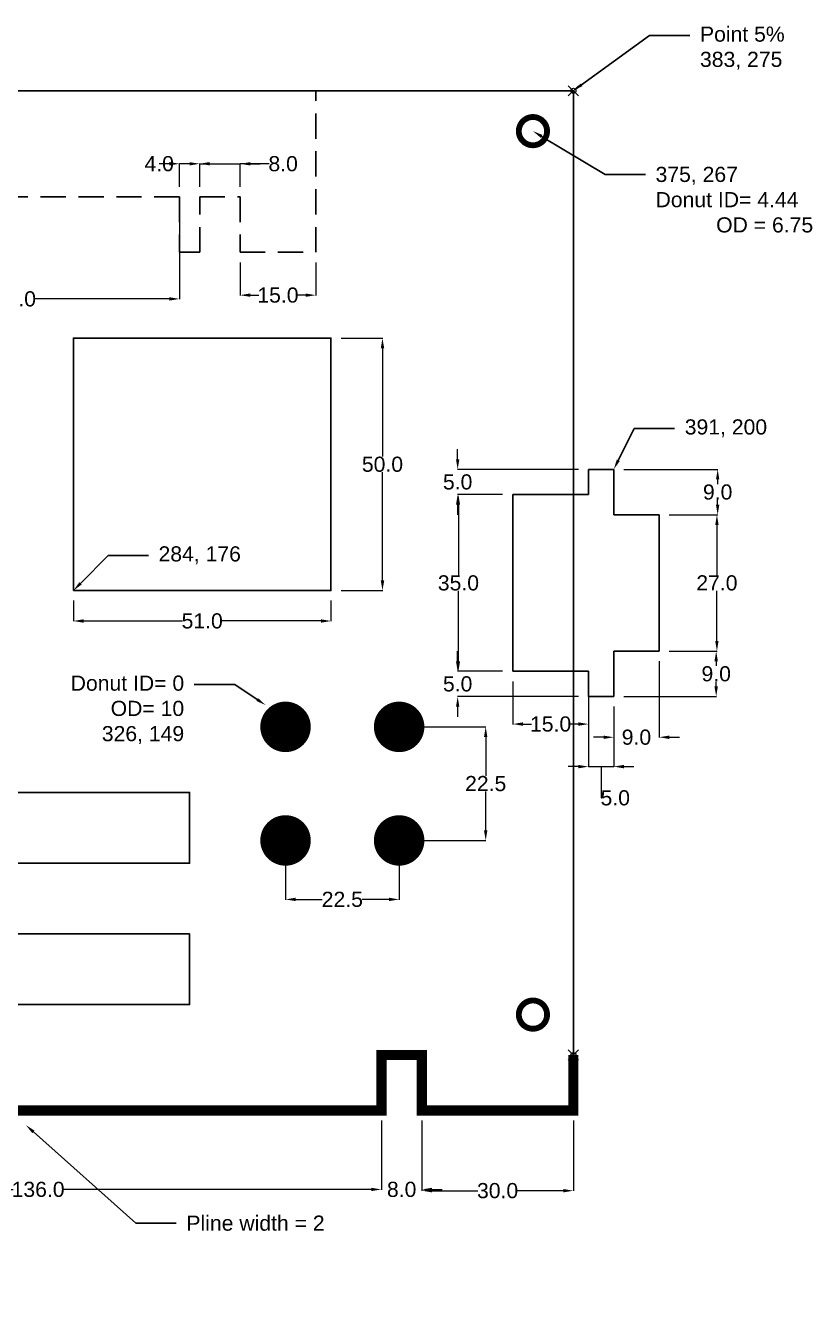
# Model space of a CAD drawing. Header units: inches. Extents: x 22 to 430, y 33 to 341.
# Drawn here: x 274.5 to 430.3, y 33.2 to 287.9 of the extents above; entities that cross this region are included whole.
import ezdxf
from ezdxf import colors
from ezdxf.entities.mleader import LeaderData, LeaderLine
from ezdxf.math import Vec2, Vec3

# ---------------------------------------------------------------- set-up
doc = ezdxf.new("R2010")
doc.units = ezdxf.units.IN
doc.header["$LTSCALE"] = 10
doc.header["$MEASUREMENT"] = 0
doc.header["$PDMODE"] = 35
doc.linetypes.add('DASHED', pattern=[0.75, 0.5, -0.25])
doc.layers.get('0').update_dxf_attribs({"lineweight": 13})
for name, color, linetype, lineweight in [('dims', 3, 'Continuous', 13), ('hidden', 7, 'DASHED', 25), ('Objectline', 7, 'Continuous', 30)]:
    doc.layers.add(name, color=color, linetype=linetype, lineweight=lineweight)
doc.styles.get("Standard").update_dxf_attribs({"font": 'arial.ttf'})
doc.dimstyles.new('Copy(3) of ISO-25', dxfattribs={"dimtxt": 3, "dimasz": 2, "dimexe": 0.049213, "dimexo": 2, "dimgap": 0.024606, "dimtad": 0, "dimtih": 1, "dimtoh": 1, "dimdec": 1, "dimzin": 1, "dimdsep": 46, "dimtxsty": 'Standard', "dimcen": 0, "dimadec": 0, "dimazin": 0, "dimtfac": 1, "dimtdec": 1, "dimtofl": 0, "dimtmove": 1, "dimatfit": 1, "dimfxl": 0.03937, "dimlwd": 13, "dimlwe": 13, "dimarcsym": 0})

# ---------------------------------------------------------------- blocks, each defined once
blk = doc.blocks.new('*D0')
at = {"layer": 'Defpoints', "color": 0, "transparency": 16777216}
for p in [(348.5, 149), (348.5, 126.5), (365.64, 126.5)]:
    blk.add_point(p, dxfattribs=at)
at = {"layer": 'dims', "color": 0, "linetype": 'Continuous', "lineweight": 13, "transparency": 16777216}
for p, q in [((350.5, 149), (365.69, 149)), ((365.64, 147), (365.64, 139.31)), ((365.64, 128.5), (365.64, 136.19)), ((350.5, 126.5), (365.69, 126.5))]:
    blk.add_line(p, q, dxfattribs=at)
at = {"layer": 'dims', "color": 0, "transparency": 16777216}
for points in [[(365.31, 147), (365.98, 147), (365.64, 149)], [(365.31, 128.5), (365.98, 128.5), (365.64, 126.5)]]:
    blk.add_solid(points, dxfattribs=at)
at = {"layer": 'dims', "color": 0, "transparency": 16777216, "insert": (365.64, 137.75), "char_height": 3, "attachment_point": 5}
blk.add_mtext('22.5', dxfattribs=at)
blk = doc.blocks.new('*D1')
at = {"layer": 'Defpoints', "color": 0, "transparency": 16777216}
for p in [(326, 126.5), (348.5, 126.5), (348.5, 114.82)]:
    blk.add_point(p, dxfattribs=at)
at = {"layer": 'dims', "color": 0, "linetype": 'Continuous', "lineweight": 13, "transparency": 16777216}
for p, q in [((326, 124.5), (326, 114.77)), ((348.5, 124.5), (348.5, 114.77)), ((328, 114.82), (333.29, 114.82)), ((346.5, 114.82), (341.21, 114.82))]:
    blk.add_line(p, q, dxfattribs=at)
at = {"layer": 'dims', "color": 0, "transparency": 16777216}
for points in [[(328, 115.15), (328, 114.49), (326, 114.82)], [(346.5, 115.15), (346.5, 114.49), (348.5, 114.82)]]:
    blk.add_solid(points, dxfattribs=at)
at = {"layer": 'dims', "color": 0, "transparency": 16777216, "insert": (337.25, 114.82), "char_height": 3, "attachment_point": 5}
blk.add_mtext('22.5', dxfattribs=at)
blk = doc.blocks.new('*D3')
at = {"layer": 'Defpoints', "color": 0, "transparency": 16777216}
for p in [(400, 191), (400, 164), (411.43, 164)]:
    blk.add_point(p, dxfattribs=at)
at = {"layer": 'dims', "color": 0, "linetype": 'Continuous', "lineweight": 13, "transparency": 16777216}
for p, q in [((402, 191), (411.48, 191)), ((411.43, 189), (411.43, 179.06)), ((411.43, 166), (411.43, 175.94)), ((402, 164), (411.48, 164))]:
    blk.add_line(p, q, dxfattribs=at)
at = {"layer": 'dims', "color": 0, "transparency": 16777216}
for points in [[(411.1, 189), (411.76, 189), (411.43, 191)], [(411.1, 166), (411.76, 166), (411.43, 164)]]:
    blk.add_solid(points, dxfattribs=at)
at = {"layer": 'dims', "color": 0, "transparency": 16777216, "insert": (411.43, 177.5), "char_height": 3, "attachment_point": 5}
blk.add_mtext('27.0', dxfattribs=at)
blk = doc.blocks.new('*D4')
at = {"layer": 'Defpoints', "color": 0, "transparency": 16777216}
for p in [(386, 155), (391, 155), (391, 141.12)]:
    blk.add_point(p, dxfattribs=at)
at = {"layer": 'dims', "color": 0, "linetype": 'Continuous', "lineweight": 13, "transparency": 16777216}
for p, q in [((386, 153), (386, 141.07)), ((391, 153), (391, 141.07)), ((384, 141.12), (382, 141.12)), ((386, 141.12), (391, 141.12)), ((388.5, 141.12), (388.5, 134.93)), ((393, 141.12), (395, 141.12)), ((388.5, 134.93), (388.55, 134.93))]:
    blk.add_line(p, q, dxfattribs=at)
at = {"layer": 'dims', "color": 0, "transparency": 16777216}
for points in [[(384, 141.46), (384, 140.79), (386, 141.12)], [(393, 141.46), (393, 140.79), (391, 141.12)]]:
    blk.add_solid(points, dxfattribs=at)
at = {"layer": 'dims', "color": 0, "transparency": 16777216, "insert": (391.3, 134.93), "char_height": 3, "attachment_point": 5}
blk.add_mtext('5.0', dxfattribs=at)
blk = doc.blocks.new('*D5')
at = {"layer": 'Defpoints', "color": 0, "transparency": 16777216}
for p in [(391.03, 200), (400, 191), (411.58, 191)]:
    blk.add_point(p, dxfattribs=at)
at = {"layer": 'dims', "color": 0, "linetype": 'Continuous', "lineweight": 13, "transparency": 16777216}
for p, q in [((393.03, 200), (411.63, 200)), ((411.58, 198), (411.58, 197.06)), ((411.58, 193), (411.58, 193.94)), ((402, 191), (411.63, 191))]:
    blk.add_line(p, q, dxfattribs=at)
at = {"layer": 'dims', "color": 0, "transparency": 16777216}
for points in [[(411.24, 198), (411.91, 198), (411.58, 200)], [(411.24, 193), (411.91, 193), (411.58, 191)]]:
    blk.add_solid(points, dxfattribs=at)
at = {"layer": 'dims', "color": 0, "transparency": 16777216, "insert": (411.58, 195.5), "char_height": 3, "attachment_point": 5}
blk.add_mtext('9.0', dxfattribs=at)
blk = doc.blocks.new('*D6')
at = {"layer": 'Defpoints', "color": 0, "transparency": 16777216}
for p in [(400, 164), (411.29, 164), (391, 155)]:
    blk.add_point(p, dxfattribs=at)
at = {"layer": 'dims', "color": 0, "linetype": 'Continuous', "lineweight": 13, "transparency": 16777216}
for p, q in [((402, 164), (411.33, 164)), ((411.29, 162), (411.29, 161.06)), ((411.29, 157), (411.29, 157.94)), ((393, 155), (411.33, 155))]:
    blk.add_line(p, q, dxfattribs=at)
at = {"layer": 'dims', "color": 0, "transparency": 16777216}
for points in [[(410.95, 162), (411.62, 162), (411.29, 164)], [(410.95, 157), (411.62, 157), (411.29, 155)]]:
    blk.add_solid(points, dxfattribs=at)
at = {"layer": 'dims', "color": 0, "transparency": 16777216, "insert": (411.29, 159.5), "char_height": 3, "attachment_point": 5}
blk.add_mtext('9.0', dxfattribs=at)
blk = doc.blocks.new('*D7')
at = {"layer": 'Defpoints', "color": 0, "transparency": 16777216}
for p in [(400, 164), (391, 155), (391, 146.94)]:
    blk.add_point(p, dxfattribs=at)
at = {"layer": 'dims', "color": 0, "linetype": 'Continuous', "lineweight": 13, "transparency": 16777216}
for p, q in [((400, 162), (400, 146.89)), ((391, 153), (391, 146.89)), ((389, 146.94), (387, 146.94)), ((402, 146.94), (404, 146.94))]:
    blk.add_line(p, q, dxfattribs=at)
at = {"layer": 'dims', "color": 0, "transparency": 16777216}
for points in [[(389, 147.27), (389, 146.6), (391, 146.94)], [(402, 147.27), (402, 146.6), (400, 146.94)]]:
    blk.add_solid(points, dxfattribs=at)
at = {"layer": 'dims', "color": 0, "transparency": 16777216, "insert": (395.5, 146.94), "char_height": 3, "attachment_point": 5}
blk.add_mtext('9.0', dxfattribs=at)
blk = doc.blocks.new('*D8')
at = {"layer": 'Defpoints', "color": 0, "transparency": 16777216}
for p in [(360.24, 195), (371, 195), (371, 160)]:
    blk.add_point(p, dxfattribs=at)
at = {"layer": 'dims', "color": 0, "linetype": 'Continuous', "lineweight": 13, "transparency": 16777216}
for p, q in [((369, 195), (360.19, 195)), ((360.24, 193), (360.24, 179.06)), ((360.24, 162), (360.24, 175.94)), ((369, 160), (360.19, 160))]:
    blk.add_line(p, q, dxfattribs=at)
at = {"layer": 'dims', "color": 0, "transparency": 16777216}
for points in [[(359.9, 193), (360.57, 193), (360.24, 195)], [(359.9, 162), (360.57, 162), (360.24, 160)]]:
    blk.add_solid(points, dxfattribs=at)
at = {"layer": 'dims', "color": 0, "transparency": 16777216, "insert": (360.24, 177.5), "char_height": 3, "attachment_point": 5}
blk.add_mtext('35.0', dxfattribs=at)
blk = doc.blocks.new('*D9')
at = {"layer": 'Defpoints', "color": 0, "transparency": 16777216}
for p in [(360.09, 160), (371, 160), (386, 155)]:
    blk.add_point(p, dxfattribs=at)
at = {"layer": 'dims', "color": 0, "linetype": 'Continuous', "lineweight": 13, "transparency": 16777216}
for p, q in [((360.09, 162), (360.09, 164)), ((369, 160), (360.04, 160)), ((384, 155), (360.04, 155)), ((360.09, 153), (360.09, 151))]:
    blk.add_line(p, q, dxfattribs=at)
at = {"layer": 'dims', "color": 0, "transparency": 16777216}
for points in [[(359.76, 162), (360.42, 162), (360.09, 160)], [(359.76, 153), (360.42, 153), (360.09, 155)]]:
    blk.add_solid(points, dxfattribs=at)
at = {"layer": 'dims', "color": 0, "transparency": 16777216, "insert": (360.09, 157.5), "char_height": 3, "attachment_point": 5}
blk.add_mtext('5.0', dxfattribs=at)
blk = doc.blocks.new('*D10')
at = {"layer": 'Defpoints', "color": 0, "transparency": 16777216}
for p in [(386.03, 200), (360.09, 195), (371, 195)]:
    blk.add_point(p, dxfattribs=at)
at = {"layer": 'dims', "color": 0, "linetype": 'Continuous', "lineweight": 13, "transparency": 16777216}
for p, q in [((360.09, 202), (360.09, 204)), ((384.03, 200), (360.04, 200)), ((369, 195), (360.04, 195)), ((360.09, 193), (360.09, 191))]:
    blk.add_line(p, q, dxfattribs=at)
at = {"layer": 'dims', "color": 0, "transparency": 16777216}
for points in [[(359.76, 202), (360.42, 202), (360.09, 200)], [(359.76, 193), (360.42, 193), (360.09, 195)]]:
    blk.add_solid(points, dxfattribs=at)
at = {"layer": 'dims', "color": 0, "transparency": 16777216, "insert": (360.09, 197.5), "char_height": 3, "attachment_point": 5}
blk.add_mtext('5.0', dxfattribs=at)
blk = doc.blocks.new('*D11')
at = {"layer": 'Defpoints', "color": 0, "transparency": 16777216}
for p in [(371, 160), (386, 160), (386, 149.55)]:
    blk.add_point(p, dxfattribs=at)
at = {"layer": 'dims', "color": 0, "linetype": 'Continuous', "lineweight": 13, "transparency": 16777216}
for p, q in [((371, 158), (371, 149.5)), ((386, 158), (386, 149.5)), ((373, 149.55), (374.73, 149.55)), ((384, 149.55), (382.27, 149.55))]:
    blk.add_line(p, q, dxfattribs=at)
at = {"layer": 'dims', "color": 0, "transparency": 16777216}
for points in [[(373, 149.89), (373, 149.22), (371, 149.55)], [(384, 149.89), (384, 149.22), (386, 149.55)]]:
    blk.add_solid(points, dxfattribs=at)
at = {"layer": 'dims', "color": 0, "transparency": 16777216, "insert": (378.5, 149.55), "char_height": 3, "attachment_point": 5}
blk.add_mtext('15.0', dxfattribs=at)
blk = doc.blocks.new('*D12')
at = {"layer": 'Defpoints', "color": 0, "transparency": 16777216}
for p in [(284, 176), (335, 176), (335, 169.97)]:
    blk.add_point(p, dxfattribs=at)
at = {"layer": 'dims', "color": 0, "linetype": 'Continuous', "lineweight": 13, "transparency": 16777216}
for p, q in [((284, 174), (284, 169.92)), ((335, 174), (335, 169.92)), ((286, 169.97), (305.58, 169.97)), ((333, 169.97), (313.42, 169.97))]:
    blk.add_line(p, q, dxfattribs=at)
at = {"layer": 'dims', "color": 0, "transparency": 16777216}
for points in [[(286, 170.3), (286, 169.63), (284, 169.97)], [(333, 170.3), (333, 169.63), (335, 169.97)]]:
    blk.add_solid(points, dxfattribs=at)
at = {"layer": 'dims', "color": 0, "transparency": 16777216, "insert": (309.5, 169.97), "char_height": 3, "attachment_point": 5}
blk.add_mtext('51.0', dxfattribs=at)
blk = doc.blocks.new('*D13')
at = {"layer": 'Defpoints', "color": 0, "transparency": 16777216}
for p in [(335, 226), (335, 176), (345.2, 176)]:
    blk.add_point(p, dxfattribs=at)
at = {"layer": 'dims', "color": 0, "linetype": 'Continuous', "lineweight": 13, "transparency": 16777216}
for p, q in [((337, 226), (345.25, 226)), ((345.2, 224), (345.2, 202.56)), ((345.2, 178), (345.2, 199.44)), ((337, 176), (345.25, 176))]:
    blk.add_line(p, q, dxfattribs=at)
at = {"layer": 'dims', "color": 0, "transparency": 16777216}
for points in [[(344.87, 224), (345.54, 224), (345.2, 226)], [(344.87, 178), (345.54, 178), (345.2, 176)]]:
    blk.add_solid(points, dxfattribs=at)
at = {"layer": 'dims', "color": 0, "transparency": 16777216, "insert": (345.2, 201), "char_height": 3, "attachment_point": 5}
blk.add_mtext('50.0', dxfattribs=at)
blk = doc.blocks.new('*D28')
at = {"layer": 'Defpoints', "color": 0, "transparency": 16777216}
for p in [(240, 254), (305, 254), (305, 233.76)]:
    blk.add_point(p, dxfattribs=at)
at = {"layer": 'dims', "color": 0, "linetype": 'Continuous', "lineweight": 13, "transparency": 16777216}
for p, q in [((240, 252), (240, 233.71)), ((305, 252), (305, 233.71)), ((242, 233.76), (268.58, 233.76)), ((303, 233.76), (276.42, 233.76))]:
    blk.add_line(p, q, dxfattribs=at)
at = {"layer": 'dims', "color": 0, "transparency": 16777216}
for points in [[(242, 234.1), (242, 233.43), (240, 233.76)], [(303, 234.1), (303, 233.43), (305, 233.76)]]:
    blk.add_solid(points, dxfattribs=at)
at = {"layer": 'dims', "color": 0, "transparency": 16777216, "insert": (272.5, 233.76), "char_height": 3, "attachment_point": 5}
blk.add_mtext('65.0', dxfattribs=at)
blk = doc.blocks.new('*D29')
at = {"layer": 'Defpoints', "color": 0, "transparency": 16777216}
for p in [(305, 260.54), (305, 254), (309, 254)]:
    blk.add_point(p, dxfattribs=at)
at = {"layer": 'dims', "color": 0, "linetype": 'Continuous', "lineweight": 13, "transparency": 16777216}
for p, q in [((303, 260.54), (301, 260.54)), ((305, 256), (305, 260.59)), ((309, 256), (309, 260.59)), ((311, 260.54), (313, 260.54))]:
    blk.add_line(p, q, dxfattribs=at)
at = {"layer": 'dims', "color": 0, "transparency": 16777216}
for points in [[(303, 260.88), (303, 260.21), (305, 260.54)], [(311, 260.88), (311, 260.21), (309, 260.54)]]:
    blk.add_solid(points, dxfattribs=at)
at = {"layer": 'dims', "color": 0, "transparency": 16777216, "insert": (300.98, 260.54), "char_height": 3, "attachment_point": 5}
blk.add_mtext('4.0', dxfattribs=at)
blk = doc.blocks.new('*D30')
at = {"layer": 'Defpoints', "color": 0, "transparency": 16777216}
for p in [(317, 243), (332, 243), (332, 234.51)]:
    blk.add_point(p, dxfattribs=at)
at = {"layer": 'dims', "color": 0, "linetype": 'Continuous', "lineweight": 13, "transparency": 16777216}
for p, q in [((317, 241), (317, 234.46)), ((332, 241), (332, 234.46)), ((319, 234.51), (320.73, 234.51)), ((330, 234.51), (328.27, 234.51))]:
    blk.add_line(p, q, dxfattribs=at)
at = {"layer": 'dims', "color": 0, "transparency": 16777216}
for points in [[(319, 234.84), (319, 234.18), (317, 234.51)], [(330, 234.84), (330, 234.18), (332, 234.51)]]:
    blk.add_solid(points, dxfattribs=at)
at = {"layer": 'dims', "color": 0, "transparency": 16777216, "insert": (324.5, 234.51), "char_height": 3, "attachment_point": 5}
blk.add_mtext('15.0', dxfattribs=at)
blk = doc.blocks.new('*D35')
at = {"layer": 'Defpoints', "color": 0, "transparency": 16777216}
for p in [(209, 73), (345, 73), (345, 57.37)]:
    blk.add_point(p, dxfattribs=at)
at = {"layer": 'dims', "color": 0, "linetype": 'Continuous', "lineweight": 13, "transparency": 16777216}
for p, q in [((209, 71), (209, 57.32)), ((345, 71), (345, 57.32)), ((211, 57.37), (272.06, 57.37)), ((343, 57.37), (281.94, 57.37))]:
    blk.add_line(p, q, dxfattribs=at)
at = {"layer": 'dims', "color": 0, "transparency": 16777216}
for points in [[(211, 57.7), (211, 57.04), (209, 57.37)], [(343, 57.7), (343, 57.04), (345, 57.37)]]:
    blk.add_solid(points, dxfattribs=at)
at = {"layer": 'dims', "color": 0, "transparency": 16777216, "insert": (277, 57.37), "char_height": 3, "attachment_point": 5}
blk.add_mtext('136.0', dxfattribs=at)
blk = doc.blocks.new('*D36')
at = {"layer": 'Defpoints', "color": 0, "transparency": 16777216}
for p in [(345, 73), (353, 73), (353, 57.37)]:
    blk.add_point(p, dxfattribs=at)
at = {"layer": 'dims', "color": 0, "linetype": 'Continuous', "lineweight": 13, "transparency": 16777216}
for p, q in [((345, 71), (345, 57.32)), ((353, 71), (353, 57.32)), ((343, 57.37), (341, 57.37)), ((355, 57.37), (357, 57.37))]:
    blk.add_line(p, q, dxfattribs=at)
at = {"layer": 'dims', "color": 0, "transparency": 16777216}
for points in [[(343, 57.7), (343, 57.04), (345, 57.37)], [(355, 57.7), (355, 57.04), (353, 57.37)]]:
    blk.add_solid(points, dxfattribs=at)
at = {"layer": 'dims', "color": 0, "transparency": 16777216, "insert": (349, 57.37), "char_height": 3, "attachment_point": 5}
blk.add_mtext('8.0', dxfattribs=at)
blk = doc.blocks.new('*D37')
at = {"layer": 'Defpoints', "color": 0, "transparency": 16777216}
for p in [(353, 73), (383, 73), (383, 57.12)]:
    blk.add_point(p, dxfattribs=at)
at = {"layer": 'dims', "color": 0, "linetype": 'Continuous', "lineweight": 13, "transparency": 16777216}
for p, q in [((353, 71), (353, 57.07)), ((383, 71), (383, 57.07)), ((355, 57.12), (364.09, 57.12)), ((381, 57.12), (371.91, 57.12))]:
    blk.add_line(p, q, dxfattribs=at)
at = {"layer": 'dims', "color": 0, "transparency": 16777216}
for points in [[(355, 57.46), (355, 56.79), (353, 57.12)], [(381, 57.46), (381, 56.79), (383, 57.12)]]:
    blk.add_solid(points, dxfattribs=at)
at = {"layer": 'dims', "color": 0, "transparency": 16777216, "insert": (368, 57.12), "char_height": 3, "attachment_point": 5}
blk.add_mtext('30.0', dxfattribs=at)
blk = doc.blocks.new('*D42')
at = {"layer": 'Defpoints', "color": 0, "transparency": 16777216}
for p in [(317, 260.53), (309, 254), (317, 254)]:
    blk.add_point(p, dxfattribs=at)
at = {"layer": 'dims', "color": 0, "linetype": 'Continuous', "lineweight": 13, "transparency": 16777216}
for p, q in [((307, 260.53), (305, 260.53)), ((309, 256), (309, 260.58)), ((309, 260.53), (317, 260.53)), ((317, 256), (317, 260.58)), ((322.78, 260.53), (317, 260.53)), ((319, 260.53), (321, 260.53))]:
    blk.add_line(p, q, dxfattribs=at)
at = {"layer": 'dims', "color": 0, "transparency": 16777216}
for points in [[(307, 260.86), (307, 260.2), (309, 260.53)], [(319, 260.86), (319, 260.2), (317, 260.53)]]:
    blk.add_solid(points, dxfattribs=at)
at = {"layer": 'dims', "color": 0, "transparency": 16777216, "insert": (325.53, 260.53), "char_height": 3, "attachment_point": 5}
blk.add_mtext('8.0', dxfattribs=at)

msp = doc.modelspace()

# ---------------------------------------------------------------- linework, layer by layer
for p in [(383, 275), (383, 84)]:
    msp.add_point(p)
at = {"layer": 'hidden'}
for p, q in [((332, 243), (332, 275)), ((240, 254), (305, 254)), ((305, 254), (305, 243)), ((309, 243), (309, 254)), ((309, 254), (317, 254)), ((317, 254), (317, 243)), ((305, 243), (309, 243)), ((317, 243), (332, 243))]:
    msp.add_line(p, q, dxfattribs=at)
at = {"layer": 'Objectline'}
for p, q in [((55, 275), (383, 275)), ((383, 275), (383, 84)), ((386, 195), (386.03, 200)), ((386.03, 200), (391.03, 200)), ((391, 200), (391, 191)), ((371, 160), (371, 195)), ((371, 195), (386, 195)), ((391, 191), (400, 191)), ((400, 191), (400, 164)), ((400, 164), (391, 164)), ((391, 164), (391, 155)), ((386, 160), (371, 160)), ((386, 155), (386, 160)), ((391, 155), (386, 155))]:
    msp.add_line(p, q, dxfattribs=at)
for points, const_width in [([(372.2, 267, 1), (377.8, 267, 1)], 1.16), ([(323.5, 149, 1), (328.5, 149, 1)], 5), ([(346, 149, 1), (351, 149, 1)], 5), ([(323.5, 126.5, 1), (328.5, 126.5, 1)], 5), ([(346, 126.5, 1), (351, 126.5, 1)], 5), ([(372.2, 92, 1), (377.8, 92, 1)], 1.16)]:
    msp.add_lwpolyline(points, format="xyb", close=True, dxfattribs=dict(at, const_width=const_width))
for points in [[(284, 176), (335, 176), (335, 226), (284, 226)], [(265, 122), (307, 122), (307, 136), (265, 136)], [(265, 94), (307, 94), (307, 108), (265, 108)]]:
    msp.add_lwpolyline(points, close=True, dxfattribs=at)
at = {"layer": 'Objectline', "const_width": 2}
msp.add_lwpolyline([(126, 84), (126, 73), (201, 73), (201, 84), (209, 84), (209, 73), (345, 73), (345, 84), (353, 84), (353, 73), (383, 73), (383, 84)], dxfattribs=at)

# ---------------------------------------------------------------- dimensions: what is measured, and where the dimension line sits
at = {"layer": 'dims'}
for base, p2, picture, middle in [((305, 260.54), (305, 254), '*D29', (300.98, 260.54)), ((317, 260.53), (317, 254), '*D42', (325.53, 260.53))]:
    dim = msp.add_linear_dim(base=base, p1=(309, 254), p2=p2, dimstyle='Copy(3) of ISO-25', dxfattribs=at)
    dim.commit()
    dim.dimension.update_dxf_attribs({"geometry": picture, "text_midpoint": middle, "dimtype": 160})
for base, p1, p2, picture, middle in [((305, 233.76), (240, 254), (305, 254), '*D28', (272.5, 233.76)), ((332, 234.51), (317, 243), (332, 243), '*D30', (324.5, 234.51)), ((335, 169.97), (284, 176), (335, 176), '*D12', (309.5, 169.97)), ((391, 146.94), (400, 164), (391, 155), '*D7', (395.5, 146.94)), ((386, 149.55), (371, 160), (386, 160), '*D11', (378.5, 149.55)), ((391, 141.12), (386, 155), (391, 155), '*D4', (388.57, 134.93)), ((348.5, 114.82), (326, 126.5), (348.5, 126.5), '*D1', (337.25, 114.82)), ((345, 57.37), (209, 73), (345, 73), '*D35', (277, 57.37)), ((353, 57.37), (345, 73), (353, 73), '*D36', (349, 57.37)), ((383, 57.12), (353, 73), (383, 73), '*D37', (368, 57.12))]:
    dim = msp.add_linear_dim(base=base, p1=p1, p2=p2, dimstyle='Copy(3) of ISO-25', dxfattribs=at)
    dim.commit()
    dim.dimension.update_dxf_attribs({"geometry": picture, "text_midpoint": middle})
for base, p1, p2, picture, middle in [((345.2, 176), (335, 226), (335, 176), '*D13', (345.2, 201)), ((360.09, 195), (386.03, 200), (371, 195), '*D10', (360.09, 197.5)), ((411.58, 191), (391.03, 200), (400, 191), '*D5', (411.58, 195.5)), ((360.24, 195), (371, 160), (371, 195), '*D8', (360.24, 177.5)), ((411.43, 164), (400, 191), (400, 164), '*D3', (411.43, 177.5)), ((360.09, 160), (386, 155), (371, 160), '*D9', (360.09, 157.5)), ((411.29, 164), (391, 155), (400, 164), '*D6', (411.29, 159.5)), ((365.64, 126.5), (348.5, 149), (348.5, 126.5), '*D0', (365.64, 137.75))]:
    dim = msp.add_linear_dim(base=base, p1=p1, p2=p2, angle=90, dimstyle='Copy(3) of ISO-25', dxfattribs=at)
    dim.commit()
    dim.dimension.update_dxf_attribs({"geometry": picture, "text_midpoint": middle})

# ---------------------------------------------------------------- leaders
ml = msp.add_multileader_mtext('Standard', dxfattribs=at)
ml.set_content('Point 5%\\P383, 275', color=256)
ml.set_leader_properties()
ml.build(insert=Vec2(0, 0))
ml.multileader.update_dxf_attribs({"arrow_head_size": 2})
ctx = ml.context
ctx.base_point, ctx.char_height, ctx.arrow_head_size, ctx.plane_origin = Vec3(406.08, 285.93), 3, 2, Vec3(383, 275)
notes = []
notes.append((ctx, [(0, (1, 1, 0), (398.08, 285.93), (1, 0), 8, [(0, [(383, 275)], 0, [])])]))
ctx.mtext.insert, ctx.mtext.flow_direction = Vec3(408.08, 287.72), 5
ml = msp.add_multileader_mtext('Standard', dxfattribs=at)
ml.set_content('375, 267\\PDonut ID= 4.44\\P^IOD = 6.75', color=256)
ml.set_leader_properties()
ml.build(insert=Vec2(0, 0))
ml.multileader.update_dxf_attribs({"arrow_head_size": 2})
ctx = ml.context
ctx.base_point, ctx.char_height, ctx.arrow_head_size, ctx.plane_origin = Vec3(397.28, 258.4), 3, 2, Vec3(375, 267)
notes.append((ctx, [(0, (1, 1, 0), (389.28, 258.4), (1, 0), 8, [(0, [(375, 267)], 0, [])])]))
ctx.mtext.insert, ctx.mtext.flow_direction = Vec3(399.28, 259.93), 5
ml = msp.add_multileader_mtext('Standard', dxfattribs=at)
ml.set_content('391, 200', color=256)
ml.set_leader_properties()
ml.build(insert=Vec2(0, 0))
ml.multileader.update_dxf_attribs({"arrow_head_size": 2})
ctx = ml.context
ctx.base_point, ctx.char_height, ctx.arrow_head_size, ctx.plane_origin = Vec3(403.06, 208.11), 3, 2, Vec3(391, 200)
notes.append((ctx, [(0, (1, 1, 0), (395.06, 208.11), (1, 0), 8, [(0, [(391, 200)], 0, [])])]))
ctx.mtext.insert, ctx.mtext.flow_direction = Vec3(405.06, 209.91), 5
ml = msp.add_multileader_mtext('Standard', dxfattribs=at)
ml.set_content('284, 176', color=256)
ml.set_leader_properties()
ml.build(insert=Vec2(0, 0))
ml.multileader.update_dxf_attribs({"arrow_head_size": 2})
ctx = ml.context
ctx.base_point, ctx.char_height, ctx.arrow_head_size, ctx.plane_origin = Vec3(298.85, 182.96), 3, 2, Vec3(284, 176)
notes.append((ctx, [(0, (1, 1, 0), (290.85, 182.96), (1, 0), 8, [(0, [(284, 176)], 0, [])])]))
ctx.mtext.insert, ctx.mtext.flow_direction = Vec3(300.85, 184.76), 5
ml = msp.add_multileader_mtext('Standard', dxfattribs=at)
ml.set_content('Donut ID= 0\\POD= 10\\P326, 149', color=256)
ml.set_leader_properties()
ml.build(insert=Vec2(0, 0))
ml.multileader.update_dxf_attribs({"arrow_head_size": 2})
ctx = ml.context
ctx.base_point, ctx.char_height, ctx.arrow_head_size, ctx.plane_origin = Vec3(281.97, 157.37), 3, 2, Vec3(322.05, 153.31)
ctx.text_align_type = 2
notes.append((ctx, [(0, (1, 1, 0), (315.93, 157.37), (-1, 0), 8, [(0, [(322.05, 153.31)], 0, [])])]))
ctx.mtext.insert, ctx.mtext.alignment, ctx.mtext.flow_direction = Vec3(305.93, 159.16), 3, 5
ml = msp.add_multileader_mtext('Standard', dxfattribs=at)
ml.set_content('Pline width = 2', color=256)
ml.set_leader_properties()
ml.build(insert=Vec2(0, 0))
ml.multileader.update_dxf_attribs({"arrow_head_size": 2})
ctx = ml.context
ctx.base_point, ctx.char_height, ctx.arrow_head_size, ctx.plane_origin = Vec3(304.37, 50.68), 3, 2, Vec3(274.58, 70.11)
notes.append((ctx, [(0, (1, 1, 0), (296.37, 50.68), (1, 0), 8, [(0, [(274.58, 70.11)], 0, [])])]))
ctx.mtext.insert, ctx.mtext.flow_direction = Vec3(306.37, 52.2), 5
for ctx, leaders in notes:
    for number, flags, end, landing, length, lines in leaders:
        leader = LeaderData()
        leader.index, (leader.has_last_leader_line, leader.has_dogleg_vector, leader.attachment_direction) = number, flags
        leader.last_leader_point, leader.dogleg_vector, leader.dogleg_length = Vec3(end), Vec3(landing), length
        for number, points, colour, breaks in lines:
            line = LeaderLine()
            line.index, line.vertices, line.color, line.breaks = number, Vec3.list(points), colors.encode_raw_color(colour), breaks
            leader.lines.append(line)
        ctx.leaders.append(leader)

doc.saveas('drawing.dxf')
